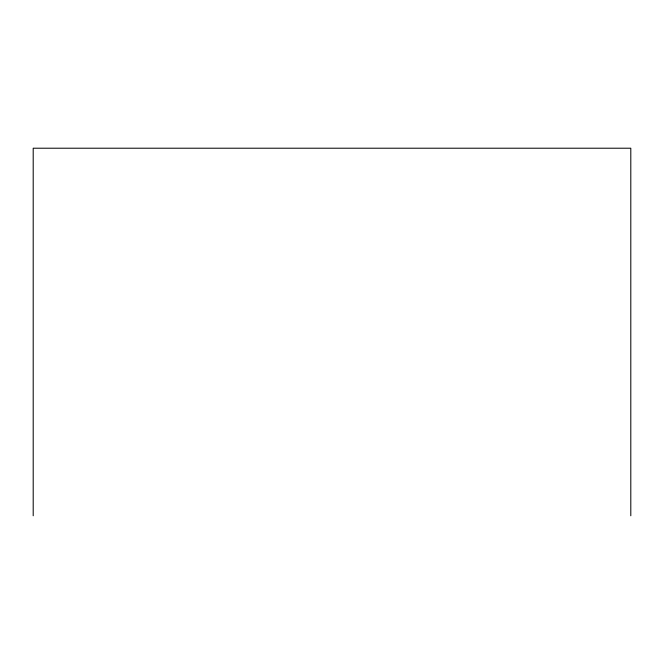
<?xml version="1.0" encoding="UTF-8"?>
<svg xmlns="http://www.w3.org/2000/svg" width="664" height="664" viewBox="0 0 664 664"><rect width="100%" height="100%" fill="white"/><g stroke="black" fill="none" stroke-linecap="round" stroke-linejoin="round"><path stroke-width="1" d="M630.8 515.787L630.8 148.213L33.2 148.213L33.2 515.787"/></g></svg>
